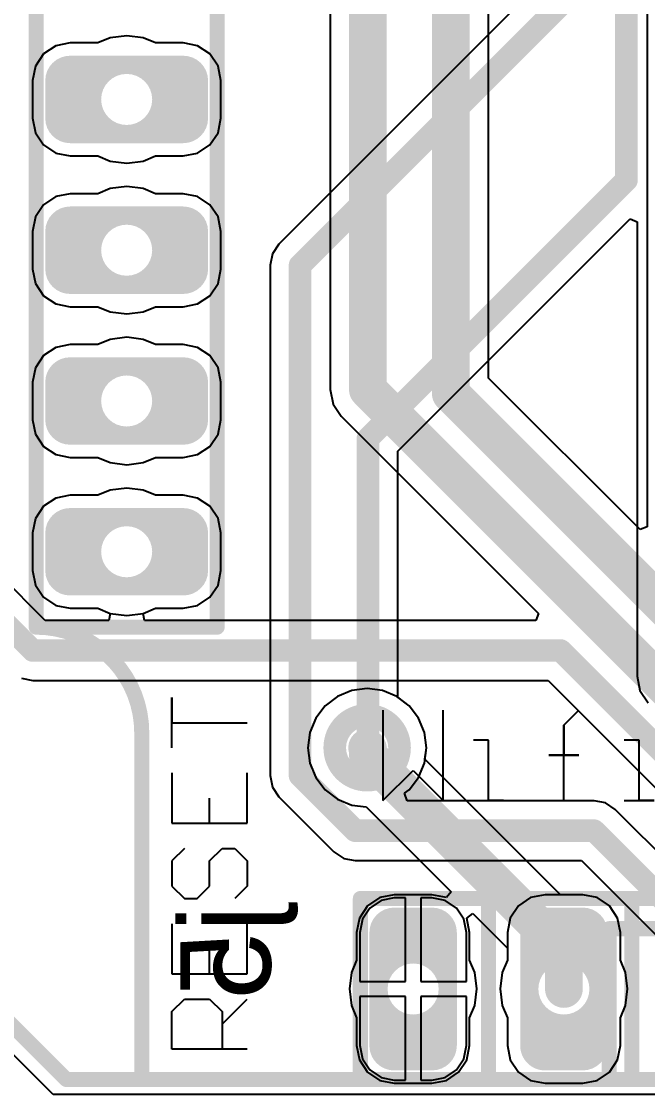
# Model space of a CAD drawing. Header units: millimetres. Extents: x 0 to 2.36, y 0 to 2.36.
# Drawn here: x 0.67 to 1.085, y 0 to 0.712 of the extents above; entities that cross this region are included whole.
import ezdxf

# ---------------------------------------------------------------- set-up
doc = ezdxf.new("R2010")
doc.units = ezdxf.units.MM
doc.header["$MEASUREMENT"] = 0
for name, color, linetype in [('BottomLayer', 5, 'Continuous'), ('BottomOverlay', 54, 'Continuous'), ('BottomSolder', 6, 'Continuous'), ('MultiLayer', 9, 'Continuous'), ('TopLayer', 1, 'Continuous'), ('TopOverlay', 2, 'Continuous'), ('TopSolder', 216, 'Continuous')]:
    doc.layers.add(name, color=color, linetype=linetype)

# ---------------------------------------------------------------- blocks, each defined once
blk = doc.blocks.new('___6_______B_6')
at = {"layer": 'BottomLayer'}
h = blk.add_hatch(color=5, dxfattribs=at)
edge = h.paths.add_edge_path()
edge.add_arc((0.0375, -0.3875), 0.0125, 0, 90)
edge.add_line((0.0375, -0.375), (-0.0375, -0.375))
edge.add_arc((-0.0375, -0.3875), 0.0125, 90, 180)
edge.add_line((-0.05, -0.3875), (-0.05, -0.4125))
edge.add_arc((-0.0375, -0.4125), 0.0125, 180, 270)
edge.add_line((-0.0375, -0.425), (0.0375, -0.425))
edge.add_arc((0.0375, -0.4125), 0.0125, 270, 360)
edge.add_line((0.05, -0.4125), (0.05, -0.3875))
edge = h.paths.add_edge_path(flags=0)
edge.add_arc((0, -0.4), 0.01693, 0, 360)
h = blk.add_hatch(color=5, dxfattribs=at)
edge = h.paths.add_edge_path()
edge.add_arc((0.0375, -0.4875), 0.0125, 0, 90)
edge.add_line((0.0375, -0.475), (-0.0375, -0.475))
edge.add_arc((-0.0375, -0.4875), 0.0125, 90, 180)
edge.add_line((-0.05, -0.4875), (-0.05, -0.5125))
edge.add_arc((-0.0375, -0.5125), 0.0125, 180, 270)
edge.add_line((-0.0375, -0.525), (0.0375, -0.525))
edge.add_arc((0.0375, -0.5125), 0.0125, 270, 360)
edge.add_line((0.05, -0.5125), (0.05, -0.4875))
edge = h.paths.add_edge_path(flags=0)
edge.add_arc((0, -0.5), 0.01693, 0, 360)
at = {"layer": 'BottomSolder'}
h = blk.add_hatch(color=6, dxfattribs=at)
edge = h.paths.add_edge_path()
edge.add_arc((0.0375, -0.3875), 0.0165, 0, 90)
edge.add_line((0.0375, -0.371), (-0.0375, -0.371))
edge.add_arc((-0.0375, -0.3875), 0.0165, 90, 180)
edge.add_line((-0.054, -0.3875), (-0.054, -0.4125))
edge.add_arc((-0.0375, -0.4125), 0.0165, 180, 270)
edge.add_line((-0.0375, -0.429), (0.0375, -0.429))
edge.add_arc((0.0375, -0.4125), 0.0165, 270, 360)
edge.add_line((0.054, -0.4125), (0.054, -0.3875))
edge = h.paths.add_edge_path(flags=0)
edge.add_arc((0, -0.4), 0.01693, 0, 360)
h = blk.add_hatch(color=6, dxfattribs=at)
edge = h.paths.add_edge_path()
edge.add_arc((0.0375, -0.4875), 0.0165, 0, 90)
edge.add_line((0.0375, -0.471), (-0.0375, -0.471))
edge.add_arc((-0.0375, -0.4875), 0.0165, 90, 180)
edge.add_line((-0.054, -0.4875), (-0.054, -0.5125))
edge.add_arc((-0.0375, -0.5125), 0.0165, 180, 270)
edge.add_line((-0.0375, -0.529), (0.0375, -0.529))
edge.add_arc((0.0375, -0.5125), 0.0165, 270, 360)
edge.add_line((0.054, -0.5125), (0.054, -0.4875))
edge = h.paths.add_edge_path(flags=0)
edge.add_arc((0, -0.5), 0.01693, 0, 360)
at = {"layer": 'MultiLayer'}
h = blk.add_hatch(color=9, dxfattribs=at)
edge = h.paths.add_edge_path()
edge.add_arc((0.0375, -0.3875), 0.0125, 0, 90)
edge.add_line((0.0375, -0.375), (-0.0375, -0.375))
edge.add_arc((-0.0375, -0.3875), 0.0125, 90, 180)
edge.add_line((-0.05, -0.3875), (-0.05, -0.4125))
edge.add_arc((-0.0375, -0.4125), 0.0125, 180, 270)
edge.add_line((-0.0375, -0.425), (0.0375, -0.425))
edge.add_arc((0.0375, -0.4125), 0.0125, 270, 360)
edge.add_line((0.05, -0.4125), (0.05, -0.3875))
edge = h.paths.add_edge_path(flags=0)
edge.add_arc((0, -0.4), 0.01693, 0, 360)
h = blk.add_hatch(color=9, dxfattribs=at)
edge = h.paths.add_edge_path()
edge.add_arc((0.0375, -0.4875), 0.0125, 0, 90)
edge.add_line((0.0375, -0.475), (-0.0375, -0.475))
edge.add_arc((-0.0375, -0.4875), 0.0125, 90, 180)
edge.add_line((-0.05, -0.4875), (-0.05, -0.5125))
edge.add_arc((-0.0375, -0.5125), 0.0125, 180, 270)
edge.add_line((-0.0375, -0.525), (0.0375, -0.525))
edge.add_arc((0.0375, -0.5125), 0.0125, 270, 360)
edge.add_line((0.05, -0.5125), (0.05, -0.4875))
edge = h.paths.add_edge_path(flags=0)
edge.add_arc((0, -0.5), 0.01693, 0, 360)
at = {"layer": 'TopLayer'}
h = blk.add_hatch(color=1, dxfattribs=at)
edge = h.paths.add_edge_path()
edge.add_arc((0.0375, -0.3875), 0.0125, 0, 90)
edge.add_line((0.0375, -0.375), (-0.0375, -0.375))
edge.add_arc((-0.0375, -0.3875), 0.0125, 90, 180)
edge.add_line((-0.05, -0.3875), (-0.05, -0.4125))
edge.add_arc((-0.0375, -0.4125), 0.0125, 180, 270)
edge.add_line((-0.0375, -0.425), (0.0375, -0.425))
edge.add_arc((0.0375, -0.4125), 0.0125, 270, 360)
edge.add_line((0.05, -0.4125), (0.05, -0.3875))
edge = h.paths.add_edge_path(flags=0)
edge.add_arc((0, -0.4), 0.01693, 0, 360)
h = blk.add_hatch(color=1, dxfattribs=at)
edge = h.paths.add_edge_path()
edge.add_arc((0.0375, -0.4875), 0.0125, 0, 90)
edge.add_line((0.0375, -0.475), (-0.0375, -0.475))
edge.add_arc((-0.0375, -0.4875), 0.0125, 90, 180)
edge.add_line((-0.05, -0.4875), (-0.05, -0.5125))
edge.add_arc((-0.0375, -0.5125), 0.0125, 180, 270)
edge.add_line((-0.0375, -0.525), (0.0375, -0.525))
edge.add_arc((0.0375, -0.5125), 0.0125, 270, 360)
edge.add_line((0.05, -0.5125), (0.05, -0.4875))
edge = h.paths.add_edge_path(flags=0)
edge.add_arc((0, -0.5), 0.01693, 0, 360)
at = {"layer": 'TopSolder'}
h = blk.add_hatch(color=216, dxfattribs=at)
edge = h.paths.add_edge_path()
edge.add_arc((0.0375, -0.3875), 0.0165, 0, 90)
edge.add_line((0.0375, -0.371), (-0.0375, -0.371))
edge.add_arc((-0.0375, -0.3875), 0.0165, 90, 180)
edge.add_line((-0.054, -0.3875), (-0.054, -0.4125))
edge.add_arc((-0.0375, -0.4125), 0.0165, 180, 270)
edge.add_line((-0.0375, -0.429), (0.0375, -0.429))
edge.add_arc((0.0375, -0.4125), 0.0165, 270, 360)
edge.add_line((0.054, -0.4125), (0.054, -0.3875))
edge = h.paths.add_edge_path(flags=0)
edge.add_arc((0, -0.4), 0.01693, 0, 360)
h = blk.add_hatch(color=216, dxfattribs=at)
edge = h.paths.add_edge_path()
edge.add_arc((0.0375, -0.4875), 0.0165, 0, 90)
edge.add_line((0.0375, -0.471), (-0.0375, -0.471))
edge.add_arc((-0.0375, -0.4875), 0.0165, 90, 180)
edge.add_line((-0.054, -0.4875), (-0.054, -0.5125))
edge.add_arc((-0.0375, -0.5125), 0.0165, 180, 270)
edge.add_line((-0.0375, -0.529), (0.0375, -0.529))
edge.add_arc((0.0375, -0.5125), 0.0165, 270, 360)
edge.add_line((0.054, -0.5125), (0.054, -0.4875))
edge = h.paths.add_edge_path(flags=0)
edge.add_arc((0, -0.5), 0.01693, 0, 360)
at = {"layer": 'BottomOverlay', "const_width": 0.01}
for points in [[(-0.06, -0.535), (-0.06, 0.045)], [(0.06, -0.535), (0.06, 0.045)], [(0.06, -0.355), (-0.06, -0.355)], [(0.06, -0.45), (-0.06, -0.45)], [(0.06, -0.535), (-0.06, -0.535)]]:
    blk.add_lwpolyline(points, dxfattribs=at)
at = {"layer": 'BottomOverlay', "const_width": 0.005}
for points in [[(-0.0625, -0.355, 1), (-0.0575, -0.355, 1)], [(0.0575, -0.355, 1), (0.0625, -0.355, 1)], [(-0.0625, -0.45, 1), (-0.0575, -0.45, 1)], [(0.0575, -0.45, 1), (0.0625, -0.45, 1)], [(-0.0625, -0.535, 1), (-0.0575, -0.535, 1)], [(-0.0625, -0.535, 1), (-0.0575, -0.535, 1)], [(0.0575, -0.535, 1), (0.0625, -0.535, 1)], [(0.0575, -0.535, 1), (0.0625, -0.535, 1)]]:
    blk.add_lwpolyline(points, format="xyb", close=True, dxfattribs=at)
blk = doc.blocks.new('WEMOS_D1_MINI_11')
at = {"layer": 'BottomLayer'}
h = blk.add_hatch(color=5, dxfattribs=at)
edge = h.paths.add_edge_path()
edge.add_arc((-0.0375, 0.2875), 0.0125, 180, 270)
edge.add_line((-0.0375, 0.275), (0.0375, 0.275))
edge.add_arc((0.0375, 0.2875), 0.0125, 270, 360)
edge.add_line((0.05, 0.2875), (0.05, 0.3125))
edge.add_arc((0.0375, 0.3125), 0.0125, 0, 90)
edge.add_line((0.0375, 0.325), (-0.0375, 0.325))
edge.add_arc((-0.0375, 0.3125), 0.0125, 90, 180)
edge.add_line((-0.05, 0.3125), (-0.05, 0.2875))
edge = h.paths.add_edge_path(flags=0)
edge.add_arc((0, 0.3), 0.01693, 0, 360)
h = blk.add_hatch(color=5, dxfattribs=at)
edge = h.paths.add_edge_path()
edge.add_arc((-0.0375, 0.1875), 0.0125, 180, 270)
edge.add_line((-0.0375, 0.175), (0.0375, 0.175))
edge.add_arc((0.0375, 0.1875), 0.0125, 270, 360)
edge.add_line((0.05, 0.1875), (0.05, 0.2125))
edge.add_arc((0.0375, 0.2125), 0.0125, 0, 90)
edge.add_line((0.0375, 0.225), (-0.0375, 0.225))
edge.add_arc((-0.0375, 0.2125), 0.0125, 90, 180)
edge.add_line((-0.05, 0.2125), (-0.05, 0.1875))
edge = h.paths.add_edge_path(flags=0)
edge.add_arc((0, 0.2), 0.01693, 0, 360)
h = blk.add_hatch(color=5, dxfattribs=at)
edge = h.paths.add_edge_path()
edge.add_arc((-0.0375, 0.0875), 0.0125, 180, 270)
edge.add_line((-0.0375, 0.075), (0.0375, 0.075))
edge.add_arc((0.0375, 0.0875), 0.0125, 270, 360)
edge.add_line((0.05, 0.0875), (0.05, 0.1125))
edge.add_arc((0.0375, 0.1125), 0.0125, 0, 90)
edge.add_line((0.0375, 0.125), (-0.0375, 0.125))
edge.add_arc((-0.0375, 0.1125), 0.0125, 90, 180)
edge.add_line((-0.05, 0.1125), (-0.05, 0.0875))
edge = h.paths.add_edge_path(flags=0)
edge.add_arc((0, 0.1), 0.01693, 0, 360)
h = blk.add_hatch(color=5, dxfattribs=at)
edge = h.paths.add_edge_path()
edge.add_arc((-0.0375, -0.0125), 0.0125, 180, 270)
edge.add_line((-0.0375, -0.025), (0.0375, -0.025))
edge.add_arc((0.0375, -0.0125), 0.0125, 270, 360)
edge.add_line((0.05, -0.0125), (0.05, 0.0125))
edge.add_arc((0.0375, 0.0125), 0.0125, 0, 90)
edge.add_line((0.0375, 0.025), (-0.0375, 0.025))
edge.add_arc((-0.0375, 0.0125), 0.0125, 90, 180)
edge.add_line((-0.05, 0.0125), (-0.05, -0.0125))
edge = h.paths.add_edge_path(flags=0)
edge.add_arc((0, 0), 0.01693, 0, 360)
at = {"layer": 'BottomSolder'}
h = blk.add_hatch(color=6, dxfattribs=at)
edge = h.paths.add_edge_path()
edge.add_arc((-0.0375, 0.2875), 0.0165, 180, 270)
edge.add_line((-0.0375, 0.271), (0.0375, 0.271))
edge.add_arc((0.0375, 0.2875), 0.0165, 270, 360)
edge.add_line((0.054, 0.2875), (0.054, 0.3125))
edge.add_arc((0.0375, 0.3125), 0.0165, 0, 90)
edge.add_line((0.0375, 0.329), (-0.0375, 0.329))
edge.add_arc((-0.0375, 0.3125), 0.0165, 90, 180)
edge.add_line((-0.054, 0.3125), (-0.054, 0.2875))
edge = h.paths.add_edge_path(flags=0)
edge.add_arc((0, 0.3), 0.01693, 0, 360)
h = blk.add_hatch(color=6, dxfattribs=at)
edge = h.paths.add_edge_path()
edge.add_arc((-0.0375, 0.1875), 0.0165, 180, 270)
edge.add_line((-0.0375, 0.171), (0.0375, 0.171))
edge.add_arc((0.0375, 0.1875), 0.0165, 270, 360)
edge.add_line((0.054, 0.1875), (0.054, 0.2125))
edge.add_arc((0.0375, 0.2125), 0.0165, 0, 90)
edge.add_line((0.0375, 0.229), (-0.0375, 0.229))
edge.add_arc((-0.0375, 0.2125), 0.0165, 90, 180)
edge.add_line((-0.054, 0.2125), (-0.054, 0.1875))
edge = h.paths.add_edge_path(flags=0)
edge.add_arc((0, 0.2), 0.01693, 0, 360)
h = blk.add_hatch(color=6, dxfattribs=at)
edge = h.paths.add_edge_path()
edge.add_arc((-0.0375, 0.0875), 0.0165, 180, 270)
edge.add_line((-0.0375, 0.071), (0.0375, 0.071))
edge.add_arc((0.0375, 0.0875), 0.0165, 270, 360)
edge.add_line((0.054, 0.0875), (0.054, 0.1125))
edge.add_arc((0.0375, 0.1125), 0.0165, 0, 90)
edge.add_line((0.0375, 0.129), (-0.0375, 0.129))
edge.add_arc((-0.0375, 0.1125), 0.0165, 90, 180)
edge.add_line((-0.054, 0.1125), (-0.054, 0.0875))
edge = h.paths.add_edge_path(flags=0)
edge.add_arc((0, 0.1), 0.01693, 0, 360)
h = blk.add_hatch(color=6, dxfattribs=at)
edge = h.paths.add_edge_path()
edge.add_arc((-0.0375, -0.0125), 0.0165, 180, 270)
edge.add_line((-0.0375, -0.029), (0.0375, -0.029))
edge.add_arc((0.0375, -0.0125), 0.0165, 270, 360)
edge.add_line((0.054, -0.0125), (0.054, 0.0125))
edge.add_arc((0.0375, 0.0125), 0.0165, 0, 90)
edge.add_line((0.0375, 0.029), (-0.0375, 0.029))
edge.add_arc((-0.0375, 0.0125), 0.0165, 90, 180)
edge.add_line((-0.054, 0.0125), (-0.054, -0.0125))
edge = h.paths.add_edge_path(flags=0)
edge.add_arc((0, 0), 0.01693, 0, 360)
at = {"layer": 'MultiLayer'}
h = blk.add_hatch(color=9, dxfattribs=at)
edge = h.paths.add_edge_path()
edge.add_arc((-0.0375, 0.2875), 0.0125, 180, 270)
edge.add_line((-0.0375, 0.275), (0.0375, 0.275))
edge.add_arc((0.0375, 0.2875), 0.0125, 270, 360)
edge.add_line((0.05, 0.2875), (0.05, 0.3125))
edge.add_arc((0.0375, 0.3125), 0.0125, 0, 90)
edge.add_line((0.0375, 0.325), (-0.0375, 0.325))
edge.add_arc((-0.0375, 0.3125), 0.0125, 90, 180)
edge.add_line((-0.05, 0.3125), (-0.05, 0.2875))
edge = h.paths.add_edge_path(flags=0)
edge.add_arc((0, 0.3), 0.01693, 0, 360)
h = blk.add_hatch(color=9, dxfattribs=at)
edge = h.paths.add_edge_path()
edge.add_arc((-0.0375, 0.1875), 0.0125, 180, 270)
edge.add_line((-0.0375, 0.175), (0.0375, 0.175))
edge.add_arc((0.0375, 0.1875), 0.0125, 270, 360)
edge.add_line((0.05, 0.1875), (0.05, 0.2125))
edge.add_arc((0.0375, 0.2125), 0.0125, 0, 90)
edge.add_line((0.0375, 0.225), (-0.0375, 0.225))
edge.add_arc((-0.0375, 0.2125), 0.0125, 90, 180)
edge.add_line((-0.05, 0.2125), (-0.05, 0.1875))
edge = h.paths.add_edge_path(flags=0)
edge.add_arc((0, 0.2), 0.01693, 0, 360)
h = blk.add_hatch(color=9, dxfattribs=at)
edge = h.paths.add_edge_path()
edge.add_arc((-0.0375, 0.0875), 0.0125, 180, 270)
edge.add_line((-0.0375, 0.075), (0.0375, 0.075))
edge.add_arc((0.0375, 0.0875), 0.0125, 270, 360)
edge.add_line((0.05, 0.0875), (0.05, 0.1125))
edge.add_arc((0.0375, 0.1125), 0.0125, 0, 90)
edge.add_line((0.0375, 0.125), (-0.0375, 0.125))
edge.add_arc((-0.0375, 0.1125), 0.0125, 90, 180)
edge.add_line((-0.05, 0.1125), (-0.05, 0.0875))
edge = h.paths.add_edge_path(flags=0)
edge.add_arc((0, 0.1), 0.01693, 0, 360)
h = blk.add_hatch(color=9, dxfattribs=at)
edge = h.paths.add_edge_path()
edge.add_arc((-0.0375, -0.0125), 0.0125, 180, 270)
edge.add_line((-0.0375, -0.025), (0.0375, -0.025))
edge.add_arc((0.0375, -0.0125), 0.0125, 270, 360)
edge.add_line((0.05, -0.0125), (0.05, 0.0125))
edge.add_arc((0.0375, 0.0125), 0.0125, 0, 90)
edge.add_line((0.0375, 0.025), (-0.0375, 0.025))
edge.add_arc((-0.0375, 0.0125), 0.0125, 90, 180)
edge.add_line((-0.05, 0.0125), (-0.05, -0.0125))
edge = h.paths.add_edge_path(flags=0)
edge.add_arc((0, 0), 0.01693, 0, 360)
at = {"layer": 'TopLayer'}
h = blk.add_hatch(color=1, dxfattribs=at)
edge = h.paths.add_edge_path()
edge.add_arc((-0.0375, 0.2875), 0.0125, 180, 270)
edge.add_line((-0.0375, 0.275), (0.0375, 0.275))
edge.add_arc((0.0375, 0.2875), 0.0125, 270, 360)
edge.add_line((0.05, 0.2875), (0.05, 0.3125))
edge.add_arc((0.0375, 0.3125), 0.0125, 0, 90)
edge.add_line((0.0375, 0.325), (-0.0375, 0.325))
edge.add_arc((-0.0375, 0.3125), 0.0125, 90, 180)
edge.add_line((-0.05, 0.3125), (-0.05, 0.2875))
edge = h.paths.add_edge_path(flags=0)
edge.add_arc((0, 0.3), 0.01693, 0, 360)
h = blk.add_hatch(color=1, dxfattribs=at)
edge = h.paths.add_edge_path()
edge.add_arc((-0.0375, 0.1875), 0.0125, 180, 270)
edge.add_line((-0.0375, 0.175), (0.0375, 0.175))
edge.add_arc((0.0375, 0.1875), 0.0125, 270, 360)
edge.add_line((0.05, 0.1875), (0.05, 0.2125))
edge.add_arc((0.0375, 0.2125), 0.0125, 0, 90)
edge.add_line((0.0375, 0.225), (-0.0375, 0.225))
edge.add_arc((-0.0375, 0.2125), 0.0125, 90, 180)
edge.add_line((-0.05, 0.2125), (-0.05, 0.1875))
edge = h.paths.add_edge_path(flags=0)
edge.add_arc((0, 0.2), 0.01693, 0, 360)
h = blk.add_hatch(color=1, dxfattribs=at)
edge = h.paths.add_edge_path()
edge.add_arc((-0.0375, 0.0875), 0.0125, 180, 270)
edge.add_line((-0.0375, 0.075), (0.0375, 0.075))
edge.add_arc((0.0375, 0.0875), 0.0125, 270, 360)
edge.add_line((0.05, 0.0875), (0.05, 0.1125))
edge.add_arc((0.0375, 0.1125), 0.0125, 0, 90)
edge.add_line((0.0375, 0.125), (-0.0375, 0.125))
edge.add_arc((-0.0375, 0.1125), 0.0125, 90, 180)
edge.add_line((-0.05, 0.1125), (-0.05, 0.0875))
edge = h.paths.add_edge_path(flags=0)
edge.add_arc((0, 0.1), 0.01693, 0, 360)
h = blk.add_hatch(color=1, dxfattribs=at)
edge = h.paths.add_edge_path()
edge.add_arc((-0.0375, -0.0125), 0.0125, 180, 270)
edge.add_line((-0.0375, -0.025), (0.0375, -0.025))
edge.add_arc((0.0375, -0.0125), 0.0125, 270, 360)
edge.add_line((0.05, -0.0125), (0.05, 0.0125))
edge.add_arc((0.0375, 0.0125), 0.0125, 0, 90)
edge.add_line((0.0375, 0.025), (-0.0375, 0.025))
edge.add_arc((-0.0375, 0.0125), 0.0125, 90, 180)
edge.add_line((-0.05, 0.0125), (-0.05, -0.0125))
edge = h.paths.add_edge_path(flags=0)
edge.add_arc((0, 0), 0.01693, 0, 360)
at = {"layer": 'TopSolder'}
h = blk.add_hatch(color=216, dxfattribs=at)
edge = h.paths.add_edge_path()
edge.add_arc((-0.0375, 0.2875), 0.0165, 180, 270)
edge.add_line((-0.0375, 0.271), (0.0375, 0.271))
edge.add_arc((0.0375, 0.2875), 0.0165, 270, 360)
edge.add_line((0.054, 0.2875), (0.054, 0.3125))
edge.add_arc((0.0375, 0.3125), 0.0165, 0, 90)
edge.add_line((0.0375, 0.329), (-0.0375, 0.329))
edge.add_arc((-0.0375, 0.3125), 0.0165, 90, 180)
edge.add_line((-0.054, 0.3125), (-0.054, 0.2875))
edge = h.paths.add_edge_path(flags=0)
edge.add_arc((0, 0.3), 0.01693, 0, 360)
h = blk.add_hatch(color=216, dxfattribs=at)
edge = h.paths.add_edge_path()
edge.add_arc((-0.0375, 0.1875), 0.0165, 180, 270)
edge.add_line((-0.0375, 0.171), (0.0375, 0.171))
edge.add_arc((0.0375, 0.1875), 0.0165, 270, 360)
edge.add_line((0.054, 0.1875), (0.054, 0.2125))
edge.add_arc((0.0375, 0.2125), 0.0165, 0, 90)
edge.add_line((0.0375, 0.229), (-0.0375, 0.229))
edge.add_arc((-0.0375, 0.2125), 0.0165, 90, 180)
edge.add_line((-0.054, 0.2125), (-0.054, 0.1875))
edge = h.paths.add_edge_path(flags=0)
edge.add_arc((0, 0.2), 0.01693, 0, 360)
h = blk.add_hatch(color=216, dxfattribs=at)
edge = h.paths.add_edge_path()
edge.add_arc((-0.0375, 0.0875), 0.0165, 180, 270)
edge.add_line((-0.0375, 0.071), (0.0375, 0.071))
edge.add_arc((0.0375, 0.0875), 0.0165, 270, 360)
edge.add_line((0.054, 0.0875), (0.054, 0.1125))
edge.add_arc((0.0375, 0.1125), 0.0165, 0, 90)
edge.add_line((0.0375, 0.129), (-0.0375, 0.129))
edge.add_arc((-0.0375, 0.1125), 0.0165, 90, 180)
edge.add_line((-0.054, 0.1125), (-0.054, 0.0875))
edge = h.paths.add_edge_path(flags=0)
edge.add_arc((0, 0.1), 0.01693, 0, 360)
h = blk.add_hatch(color=216, dxfattribs=at)
edge = h.paths.add_edge_path()
edge.add_arc((-0.0375, -0.0125), 0.0165, 180, 270)
edge.add_line((-0.0375, -0.029), (0.0375, -0.029))
edge.add_arc((0.0375, -0.0125), 0.0165, 270, 360)
edge.add_line((0.054, -0.0125), (0.054, 0.0125))
edge.add_arc((0.0375, 0.0125), 0.0165, 0, 90)
edge.add_line((0.0375, 0.029), (-0.0375, 0.029))
edge.add_arc((-0.0375, 0.0125), 0.0165, 90, 180)
edge.add_line((-0.054, 0.0125), (-0.054, -0.0125))
edge = h.paths.add_edge_path(flags=0)
edge.add_arc((0, 0), 0.01693, 0, 360)
at = {"layer": 'TopOverlay'}
for p, q in [((0.03002, -0.13006), (0.03002, -0.09674)), ((0.03002, -0.09674), (0.03002, -0.1134)), ((0.17, -0.10502), (0.17, -0.165)), ((0.20999, -0.165), (0.20999, -0.10502)), ((0.28996, -0.11502), (0.29996, -0.10502)), ((0.03002, -0.1134), (0.08, -0.1134)), ((0.28996, -0.165), (0.28996, -0.11502)), ((0.28996, -0.11502), (0.28996, -0.13501)), ((0.28996, -0.13501), (0.28996, -0.11502)), ((0.23998, -0.12501), (0.22998, -0.12501)), ((0.23998, -0.165), (0.23998, -0.12501)), ((0.33994, -0.12501), (0.32995, -0.12501)), ((0.33994, -0.165), (0.33994, -0.12501)), ((0.28996, -0.13501), (0.27996, -0.13501)), ((0.27996, -0.13501), (0.29996, -0.13501)), ((0.29996, -0.13501), (0.28996, -0.13501)), ((0.03002, -0.14673), (0.03002, -0.18005)), ((0.08, -0.18005), (0.08, -0.14673)), ((0.17, -0.165), (0.18999, -0.14501)), ((0.18999, -0.14501), (0.20999, -0.165)), ((0.05501, -0.18005), (0.05501, -0.16339)), ((0.22998, -0.165), (0.24997, -0.165)), ((0.24997, -0.165), (0.23998, -0.165)), ((0.32995, -0.165), (0.34994, -0.165)), ((0.34994, -0.165), (0.33994, -0.165)), ((0.03002, -0.18005), (0.08, -0.18005)), ((0.03835, -0.19671), (0.03002, -0.20504)), ((0.05501, -0.20504), (0.06334, -0.19671)), ((0.06334, -0.19671), (0.07167, -0.19671)), ((0.07167, -0.19671), (0.08, -0.20504)), ((0.03002, -0.20504), (0.03002, -0.2217)), ((0.05501, -0.2217), (0.05501, -0.20504)), ((0.08, -0.20504), (0.08, -0.2217)), ((0.03002, -0.2217), (0.03835, -0.23003)), ((0.04668, -0.23003), (0.05501, -0.2217)), ((0.08, -0.2217), (0.07167, -0.23003)), ((0.03835, -0.23003), (0.04668, -0.23003)), ((0.03002, -0.24669), (0.03002, -0.28002)), ((0.08, -0.28002), (0.08, -0.24669)), ((0.05501, -0.28002), (0.05501, -0.26335)), ((0.03002, -0.28002), (0.08, -0.28002)), ((0.03002, -0.30501), (0.03835, -0.29668)), ((0.03835, -0.29668), (0.05501, -0.29668)), ((0.05501, -0.29668), (0.06334, -0.30501)), ((0.06334, -0.31334), (0.08, -0.29668)), ((0.03002, -0.33), (0.03002, -0.30501)), ((0.06334, -0.30501), (0.06334, -0.33)), ((0.08, -0.33), (0.03002, -0.33))]:
    blk.add_line(p, q, dxfattribs=at)
at = {"layer": 'TopOverlay', "const_width": 0.01}
for points in [[(-0.06, -0.05), (-0.06, 0.93)], [(0.06, -0.05), (0.06, 0.74)], [(-0.06, -0.05), (0.06, -0.05)], [(0.01, -0.35), (0.01, -0.12)], [(0.32, -0.25), (0.56, -0.25)], [(0.32, -0.35), (0.32, -0.25)], [(0.01, -0.35), (0.32, -0.35)]]:
    blk.add_lwpolyline(points, dxfattribs=at)
at = {"layer": 'TopOverlay', "const_width": 0.005}
for points in [[(-0.0625, -0.05, 1), (-0.0575, -0.05, 1)], [(-0.0625, -0.05, 1), (-0.0575, -0.05, 1)], [(-0.0625, -0.05, 1), (-0.0575, -0.05, 1)], [(0.0575, -0.05, 1), (0.0625, -0.05, 1)], [(0.0575, -0.05, 1), (0.0625, -0.05, 1)], [(0.0075, -0.12, 1), (0.0125, -0.12, 1)], [(0.0075, -0.12, 1), (0.0125, -0.12, 1)], [(0.3175, -0.25, 1), (0.3225, -0.25, 1)], [(0.3175, -0.25, 1), (0.3225, -0.25, 1)], [(0.0075, -0.35, 1), (0.0125, -0.35, 1)], [(0.0075, -0.35, 1), (0.0125, -0.35, 1)], [(0.3175, -0.35, 1), (0.3225, -0.35, 1)], [(0.3175, -0.35, 1), (0.3225, -0.35, 1)]]:
    blk.add_lwpolyline(points, format="xyb", close=True, dxfattribs=at)
at = {"layer": 'TopOverlay', "const_width": 0.01}
blk.add_lwpolyline([(-0.06, -0.05, -0.414214), (0.01, -0.12)], format="xyb", dxfattribs=at)

msp = doc.modelspace()

# ---------------------------------------------------------------- hatches: boundary and pattern name
at = {"layer": 'BottomLayer'}
h = msp.add_hatch(color=5, dxfattribs=at)
edge = h.paths.add_edge_path()
edge.add_arc((0.8995, 0.23), 0.025, 0, 360)
edge = h.paths.add_edge_path(flags=0)
edge.add_arc((0.8995, 0.23), 0.014, 0, 360)
at = {"layer": 'BottomSolder'}
h = msp.add_hatch(color=6, dxfattribs=at)
edge = h.paths.add_edge_path()
edge.add_arc((0.8995, 0.23), 0.029, 0, 360)
edge = h.paths.add_edge_path(flags=0)
edge.add_arc((0.8995, 0.23), 0.014, 0, 360)
at = {"layer": 'TopLayer'}
h = msp.add_hatch(color=1, dxfattribs=at)
edge = h.paths.add_edge_path()
edge.add_arc((0.8995, 0.23), 0.025, 0, 360)
edge = h.paths.add_edge_path(flags=0)
edge.add_arc((0.8995, 0.23), 0.014, 0, 360)
at = {"layer": 'TopSolder'}
h = msp.add_hatch(color=216, dxfattribs=at)
edge = h.paths.add_edge_path()
edge.add_arc((0.8995, 0.23), 0.029, 0, 360)
edge = h.paths.add_edge_path(flags=0)
edge.add_arc((0.8995, 0.23), 0.014, 0, 360)

# ---------------------------------------------------------------- linework, layer by layer
at = {"layer": 'BottomLayer'}
for p, q in [((1.08512, 0.97202), (1.08512, 0.37662)), ((0.87502, 0.93137), (0.87502, 0.46755)), ((0.97998, 0.47522), (0.97998, 0.79001)), ((0.72905, 0.70085), (0.72092, 0.69748)), ((0.74, 0.70229), (0.72905, 0.70085)), ((0.75095, 0.70085), (0.74, 0.70229)), ((0.75908, 0.69748), (0.75095, 0.70085)), ((0.69123, 0), (0, 0.69123)), ((0.69294, 0.69558), (0.68484, 0.69016)), ((0.7025, 0.69748), (0.69294, 0.69558)), ((0.72092, 0.69748), (0.7025, 0.69748)), ((0.7775, 0.69748), (0.75908, 0.69748)), ((0.78706, 0.69558), (0.7775, 0.69748)), ((0.79516, 0.69016), (0.78706, 0.69558)), ((0.68484, 0.69016), (0.67942, 0.68206)), ((0.80058, 0.68206), (0.79516, 0.69016)), ((0.67942, 0.68206), (0.67752, 0.6725)), ((0.80248, 0.6725), (0.80058, 0.68206)), ((0.67752, 0.6725), (0.67752, 0.6475)), ((0.80248, 0.6475), (0.80248, 0.6725)), ((0.67752, 0.6475), (0.67942, 0.63794)), ((0.80058, 0.63794), (0.80248, 0.6475)), ((0.67942, 0.63794), (0.68484, 0.62984)), ((0.79516, 0.62984), (0.80058, 0.63794)), ((0.68484, 0.62984), (0.69294, 0.62442)), ((0.78706, 0.62442), (0.79516, 0.62984)), ((0.69294, 0.62442), (0.7025, 0.62252)), ((0.7025, 0.62252), (0.72092, 0.62252)), ((0.72092, 0.62252), (0.72905, 0.61915)), ((0.75095, 0.61915), (0.75908, 0.62252)), ((0.75908, 0.62252), (0.7775, 0.62252)), ((0.7775, 0.62252), (0.78706, 0.62442)), ((0.72905, 0.61915), (0.74, 0.61771)), ((0.74, 0.61771), (0.75095, 0.61915)), ((0.72905, 0.60085), (0.72092, 0.59748)), ((0.74, 0.60229), (0.72905, 0.60085)), ((0.75095, 0.60085), (0.74, 0.60229)), ((0.75908, 0.59748), (0.75095, 0.60085)), ((0.69294, 0.59558), (0.68484, 0.59016)), ((0.7025, 0.59748), (0.69294, 0.59558)), ((0.72092, 0.59748), (0.7025, 0.59748)), ((0.7775, 0.59748), (0.75908, 0.59748)), ((0.78706, 0.59558), (0.7775, 0.59748)), ((0.79516, 0.59016), (0.78706, 0.59558)), ((0.68484, 0.59016), (0.67942, 0.58206)), ((0.80058, 0.58206), (0.79516, 0.59016)), ((0.67942, 0.58206), (0.67752, 0.5725)), ((0.80248, 0.5725), (0.80058, 0.58206)), ((0.67752, 0.5725), (0.67752, 0.5475)), ((0.80248, 0.5475), (0.80248, 0.5725)), ((0.67752, 0.5475), (0.67942, 0.53794)), ((0.80058, 0.53794), (0.80248, 0.5475)), ((0.67942, 0.53794), (0.68484, 0.52984)), ((0.79516, 0.52984), (0.80058, 0.53794)), ((0.68484, 0.52984), (0.69294, 0.52442)), ((0.78706, 0.52442), (0.79516, 0.52984)), ((0.69294, 0.52442), (0.7025, 0.52252)), ((0.7025, 0.52252), (0.72092, 0.52252)), ((0.72092, 0.52252), (0.72905, 0.51915)), ((0.75095, 0.51915), (0.75908, 0.52252)), ((0.75908, 0.52252), (0.7775, 0.52252)), ((0.7775, 0.52252), (0.78706, 0.52442)), ((0.72905, 0.51915), (0.74, 0.51771)), ((0.74, 0.51771), (0.75095, 0.51915)), ((0.72905, 0.50085), (0.72092, 0.49748)), ((0.74, 0.50229), (0.72905, 0.50085)), ((0.75095, 0.50085), (0.74, 0.50229)), ((0.75908, 0.49748), (0.75095, 0.50085)), ((0.69294, 0.49558), (0.68484, 0.49016)), ((0.7025, 0.49748), (0.69294, 0.49558)), ((0.72092, 0.49748), (0.7025, 0.49748)), ((0.7775, 0.49748), (0.75908, 0.49748)), ((0.78706, 0.49558), (0.7775, 0.49748)), ((0.79516, 0.49016), (0.78706, 0.49558)), ((0.68484, 0.49016), (0.67942, 0.48206)), ((0.80058, 0.48206), (0.79516, 0.49016)), ((0.67942, 0.48206), (0.67752, 0.4725)), ((0.80248, 0.4725), (0.80058, 0.48206)), ((0.67752, 0.4725), (0.67752, 0.4475)), ((0.80248, 0.4475), (0.80248, 0.4725)), ((1.0805, 0.3747), (0.97998, 0.47522)), ((0.87502, 0.46755), (0.87692, 0.45799)), ((0.87692, 0.45799), (0.88234, 0.44989)), ((0.88234, 0.44989), (1.01322, 0.319)), ((0.67752, 0.4475), (0.67942, 0.43794)), ((0.80058, 0.43794), (0.80248, 0.4475)), ((0.67942, 0.43794), (0.68484, 0.42984)), ((0.79516, 0.42984), (0.80058, 0.43794)), ((0.68484, 0.42984), (0.69294, 0.42442)), ((0.78706, 0.42442), (0.79516, 0.42984)), ((0.69294, 0.42442), (0.7025, 0.42252)), ((0.7025, 0.42252), (0.72092, 0.42252)), ((0.72092, 0.42252), (0.72905, 0.41915)), ((0.75095, 0.41915), (0.75908, 0.42252)), ((0.75908, 0.42252), (0.7775, 0.42252)), ((0.7775, 0.42252), (0.78706, 0.42442)), ((0.72905, 0.41915), (0.74, 0.41771)), ((0.74, 0.41771), (0.75095, 0.41915)), ((0.72905, 0.40085), (0.72092, 0.39748)), ((0.74, 0.40229), (0.72905, 0.40085)), ((0.75095, 0.40085), (0.74, 0.40229)), ((0.75908, 0.39748), (0.75095, 0.40085)), ((0.69294, 0.39558), (0.68484, 0.39016)), ((0.7025, 0.39748), (0.69294, 0.39558)), ((0.72092, 0.39748), (0.7025, 0.39748)), ((0.7775, 0.39748), (0.75908, 0.39748)), ((0.78706, 0.39558), (0.7775, 0.39748)), ((0.79516, 0.39016), (0.78706, 0.39558)), ((0.68484, 0.39016), (0.67942, 0.38206)), ((0.80058, 0.38206), (0.79516, 0.39016)), ((0.67942, 0.38206), (0.67752, 0.3725)), ((0.80248, 0.3725), (0.80058, 0.38206)), ((0.67752, 0.3725), (0.67752, 0.3475)), ((0.80248, 0.3475), (0.80248, 0.3725)), ((1.08512, 0.37662), (1.0805, 0.3747)), ((0.68601, 0.31438), (0.65602, 0.34437)), ((0.67752, 0.3475), (0.67942, 0.33794)), ((0.80058, 0.33794), (0.80248, 0.3475)), ((0.67942, 0.33794), (0.68484, 0.32984)), ((0.79516, 0.32984), (0.80058, 0.33794)), ((0.68484, 0.32984), (0.69294, 0.32442)), ((0.78706, 0.32442), (0.79516, 0.32984)), ((0.69294, 0.32442), (0.7025, 0.32252)), ((0.7025, 0.32252), (0.72092, 0.32252)), ((0.72092, 0.32252), (0.72905, 0.31915)), ((0.75095, 0.31915), (0.75908, 0.32252)), ((0.75908, 0.32252), (0.7775, 0.32252)), ((0.7775, 0.32252), (0.78706, 0.32442)), ((0.72807, 0.31438), (0.68601, 0.31438)), ((0.72905, 0.31915), (0.72807, 0.31438)), ((0.75193, 0.31438), (0.75095, 0.31915)), ((1.01131, 0.31438), (0.75193, 0.31438)), ((1.01322, 0.319), (1.01131, 0.31438)), ((0.67016, 0.27613), (0.67777, 0.27462)), ((0.67777, 0.27462), (1.01956, 0.27462)), ((1.01956, 0.27462), (1.19252, 0.10166)), ((0.87983, 0.26407), (0.87168, 0.25782)), ((0.88932, 0.268), (0.87983, 0.26407)), ((0.8995, 0.26934), (0.88932, 0.268)), ((0.90968, 0.268), (0.8995, 0.26934)), ((0.91917, 0.26407), (0.90968, 0.268)), ((0.92732, 0.25782), (0.91917, 0.26407)), ((0.87168, 0.25782), (0.86543, 0.24967)), ((0.93357, 0.24967), (0.92732, 0.25782)), ((0.86543, 0.24967), (0.8615, 0.24018)), ((0.9375, 0.24018), (0.93357, 0.24967)), ((0.8615, 0.24018), (0.86016, 0.23)), ((0.93884, 0.23), (0.9375, 0.24018)), ((0.86016, 0.23), (0.8615, 0.21982)), ((0.93785, 0.22248), (0.93884, 0.23)), ((1.02785, 0.13248), (0.93785, 0.22248)), ((0.8615, 0.21982), (0.86543, 0.21033)), ((0.86543, 0.21033), (0.87168, 0.20218)), ((0.87168, 0.20218), (0.87983, 0.19593)), ((0.87983, 0.19593), (0.88932, 0.192)), ((0.88932, 0.192), (0.89894, 0.19074)), ((0.89894, 0.19074), (0.95514, 0.13453)), ((0.90794, 0.13058), (0.89984, 0.12516)), ((0.9175, 0.13248), (0.90794, 0.13058)), ((0.9425, 0.13248), (0.9175, 0.13248)), ((0.95206, 0.13058), (0.9425, 0.13248)), ((0.95514, 0.13453), (0.95206, 0.13058)), ((1.0425, 0.13248), (1.02785, 0.13248)), ((1.05206, 0.13058), (1.0425, 0.13248)), ((1.06016, 0.12516), (1.05206, 0.13058)), ((0.89984, 0.12516), (0.89442, 0.11706)), ((1.06558, 0.11706), (1.06016, 0.12516)), ((0.89442, 0.11706), (0.89252, 0.1075)), ((0.96558, 0.11706), (0.96953, 0.12014)), ((0.96748, 0.1075), (0.96558, 0.11706)), ((0.96953, 0.12014), (0.99252, 0.09715)), ((1.06748, 0.1075), (1.06558, 0.11706)), ((0.89252, 0.1075), (0.89252, 0.08908)), ((0.96748, 0.08908), (0.96748, 0.1075)), ((1.06748, 0.08908), (1.06748, 0.1075)), ((0.99252, 0.09715), (0.99252, 0.08908)), ((0.89252, 0.08908), (0.88915, 0.08095)), ((0.97085, 0.08095), (0.96748, 0.08908)), ((0.99252, 0.08908), (0.98915, 0.08095)), ((1.07085, 0.08095), (1.06748, 0.08908)), ((0.88915, 0.08095), (0.88771, 0.07)), ((0.97229, 0.07), (0.97085, 0.08095)), ((0.98915, 0.08095), (0.98771, 0.07)), ((1.07229, 0.07), (1.07085, 0.08095)), ((0.88771, 0.07), (0.88915, 0.05905)), ((0.97085, 0.05905), (0.97229, 0.07)), ((0.98771, 0.07), (0.98915, 0.05905)), ((1.07085, 0.05905), (1.07229, 0.07)), ((0.88915, 0.05905), (0.89252, 0.05092)), ((0.96748, 0.05092), (0.97085, 0.05905)), ((0.98915, 0.05905), (0.99252, 0.05092)), ((1.06748, 0.05092), (1.07085, 0.05905)), ((0.89252, 0.05092), (0.89252, 0.0325)), ((0.96748, 0.0325), (0.96748, 0.05092)), ((0.99252, 0.05092), (0.99252, 0.0325)), ((1.06748, 0.0325), (1.06748, 0.05092)), ((0.89252, 0.0325), (0.89442, 0.02294)), ((0.96558, 0.02294), (0.96748, 0.0325)), ((0.99252, 0.0325), (0.99442, 0.02294)), ((1.06558, 0.02294), (1.06748, 0.0325)), ((0.89442, 0.02294), (0.89984, 0.01484)), ((0.96016, 0.01484), (0.96558, 0.02294)), ((0.99442, 0.02294), (0.99984, 0.01484)), ((1.06016, 0.01484), (1.06558, 0.02294)), ((0.89984, 0.01484), (0.90794, 0.00942)), ((0.95206, 0.00942), (0.96016, 0.01484)), ((0.99984, 0.01484), (1.00794, 0.00942)), ((1.05206, 0.00942), (1.06016, 0.01484)), ((0.90794, 0.00942), (0.9175, 0.00752)), ((0.9175, 0.00752), (0.9425, 0.00752)), ((0.9425, 0.00752), (0.95206, 0.00942)), ((1.00794, 0.00942), (1.0175, 0.00752)), ((1.0175, 0.00752), (1.0425, 0.00752)), ((1.0425, 0.00752), (1.05206, 0.00942)), ((1.66877, 0), (0.69123, 0))]:
    msp.add_line(p, q, dxfattribs=at)
for points, const_width in [([(0.9, 0.46755), (0.9, 0.99)], 0.025), ([(0.955, 0.46487), (0.955, 0.82)], 0.025), ([(0.9, 0.46755), (1.21255, 0.155)], 0.025), ([(0.955, 0.46487), (1.22527, 0.19461)], 0.025), ([(0.63614, 0.33614), (0.67777, 0.2945)], 0.015), ([(0.67777, 0.2945), (1.02779, 0.2945)], 0.015), ([(1.02779, 0.2945), (1.20979, 0.1125)], 0.015), ([(0.8995, 0.23), (0.9, 0.2295)], 0.025), ([(0.9, 0.225), (0.9, 0.2295)], 0.025), ([(0.9, 0.225), (1.03, 0.095)], 0.025), ([(1.03, 0.07), (1.03, 0.095)], 0.025)]:
    msp.add_lwpolyline(points, dxfattribs=dict(at, const_width=const_width))
for points, const_width in [([(0.89375, 0.46755, 1), (0.90625, 0.46755, 1)], 0.0125), ([(0.89375, 0.46755, 1), (0.90625, 0.46755, 1)], 0.0125), ([(0.94875, 0.46487, 1), (0.96125, 0.46487, 1)], 0.0125), ([(0.94875, 0.46487, 1), (0.96125, 0.46487, 1)], 0.0125), ([(0.67402, 0.2945, 1), (0.68152, 0.2945, 1)], 0.0075), ([(0.67402, 0.2945, 1), (0.68152, 0.2945, 1)], 0.0075), ([(1.02404, 0.2945, 1), (1.03154, 0.2945, 1)], 0.0075), ([(1.02404, 0.2945, 1), (1.03154, 0.2945, 1)], 0.0075), ([(0.89325, 0.23, 1), (0.90575, 0.23, 1)], 0.0125), ([(0.89375, 0.2295, 1), (0.90625, 0.2295, 1)], 0.0125), ([(0.89375, 0.2295, 1), (0.90625, 0.2295, 1)], 0.0125), ([(0.89375, 0.225, 1), (0.90625, 0.225, 1)], 0.0125), ([(0.89375, 0.225, 1), (0.90625, 0.225, 1)], 0.0125), ([(1.02375, 0.095, 1), (1.03625, 0.095, 1)], 0.0125), ([(1.02375, 0.095, 1), (1.03625, 0.095, 1)], 0.0125), ([(1.02375, 0.07, 1), (1.03625, 0.07, 1)], 0.0125)]:
    msp.add_lwpolyline(points, format="xyb", close=True, dxfattribs=dict(at, const_width=const_width))
at = {"layer": 'TopLayer'}
for p, q in [((1.02462, 0.74774), (0.84094, 0.56406)), ((0.72905, 0.70085), (0.72092, 0.69748)), ((0.74, 0.70229), (0.72905, 0.70085)), ((0.75095, 0.70085), (0.74, 0.70229)), ((0.75908, 0.69748), (0.75095, 0.70085)), ((0.69123, 0), (0, 0.69123)), ((0.69294, 0.69558), (0.68484, 0.69016)), ((0.7025, 0.69748), (0.69294, 0.69558)), ((0.72092, 0.69748), (0.7025, 0.69748)), ((0.7775, 0.69748), (0.75908, 0.69748)), ((0.78706, 0.69558), (0.7775, 0.69748)), ((0.79516, 0.69016), (0.78706, 0.69558)), ((0.68484, 0.69016), (0.67942, 0.68206)), ((0.80058, 0.68206), (0.79516, 0.69016)), ((0.67942, 0.68206), (0.67752, 0.6725)), ((0.80248, 0.6725), (0.80058, 0.68206)), ((0.67752, 0.6725), (0.67752, 0.6475)), ((0.80248, 0.6475), (0.80248, 0.6725)), ((0.67752, 0.6475), (0.67942, 0.63794)), ((0.80058, 0.63794), (0.80248, 0.6475)), ((0.67942, 0.63794), (0.68484, 0.62984)), ((0.79516, 0.62984), (0.80058, 0.63794)), ((0.68484, 0.62984), (0.69294, 0.62442)), ((0.78706, 0.62442), (0.79516, 0.62984)), ((0.69294, 0.62442), (0.7025, 0.62252)), ((0.7025, 0.62252), (0.72092, 0.62252)), ((0.72092, 0.62252), (0.72905, 0.61915)), ((0.75095, 0.61915), (0.75908, 0.62252)), ((0.75908, 0.62252), (0.7775, 0.62252)), ((0.7775, 0.62252), (0.78706, 0.62442)), ((0.72905, 0.61915), (0.74, 0.61771)), ((0.74, 0.61771), (0.75095, 0.61915)), ((0.72905, 0.60085), (0.72092, 0.59748)), ((0.74, 0.60229), (0.72905, 0.60085)), ((0.75095, 0.60085), (0.74, 0.60229)), ((0.75908, 0.59748), (0.75095, 0.60085)), ((0.69294, 0.59558), (0.68484, 0.59016)), ((0.7025, 0.59748), (0.69294, 0.59558)), ((0.72092, 0.59748), (0.7025, 0.59748)), ((0.7775, 0.59748), (0.75908, 0.59748)), ((0.78706, 0.59558), (0.7775, 0.59748)), ((0.79516, 0.59016), (0.78706, 0.59558)), ((0.68484, 0.59016), (0.67942, 0.58206)), ((0.80058, 0.58206), (0.79516, 0.59016)), ((0.67942, 0.58206), (0.67752, 0.5725)), ((0.80248, 0.5725), (0.80058, 0.58206)), ((0.91988, 0.42676), (1.0739, 0.58078)), ((1.0739, 0.58078), (1.07852, 0.57887)), ((1.07852, 0.57887), (1.07852, 0.27746)), ((0.67752, 0.5725), (0.67752, 0.5475)), ((0.80248, 0.5475), (0.80248, 0.5725)), ((0.84094, 0.56406), (0.83663, 0.55761)), ((0.83663, 0.55761), (0.83512, 0.55)), ((0.83512, 0.55), (0.83512, 0.21157)), ((0.67752, 0.5475), (0.67942, 0.53794)), ((0.80058, 0.53794), (0.80248, 0.5475)), ((0.67942, 0.53794), (0.68484, 0.52984)), ((0.79516, 0.52984), (0.80058, 0.53794)), ((0.68484, 0.52984), (0.69294, 0.52442)), ((0.78706, 0.52442), (0.79516, 0.52984)), ((0.69294, 0.52442), (0.7025, 0.52252)), ((0.7025, 0.52252), (0.72092, 0.52252)), ((0.72092, 0.52252), (0.72905, 0.51915)), ((0.75095, 0.51915), (0.75908, 0.52252)), ((0.75908, 0.52252), (0.7775, 0.52252)), ((0.7775, 0.52252), (0.78706, 0.52442)), ((0.72905, 0.51915), (0.74, 0.51771)), ((0.74, 0.51771), (0.75095, 0.51915)), ((0.72905, 0.50085), (0.72092, 0.49748)), ((0.74, 0.50229), (0.72905, 0.50085)), ((0.75095, 0.50085), (0.74, 0.50229)), ((0.75908, 0.49748), (0.75095, 0.50085)), ((0.69294, 0.49558), (0.68484, 0.49016)), ((0.7025, 0.49748), (0.69294, 0.49558)), ((0.72092, 0.49748), (0.7025, 0.49748)), ((0.7775, 0.49748), (0.75908, 0.49748)), ((0.78706, 0.49558), (0.7775, 0.49748)), ((0.79516, 0.49016), (0.78706, 0.49558)), ((0.68484, 0.49016), (0.67942, 0.48206)), ((0.80058, 0.48206), (0.79516, 0.49016)), ((0.67942, 0.48206), (0.67752, 0.4725)), ((0.80248, 0.4725), (0.80058, 0.48206)), ((0.67752, 0.4725), (0.67752, 0.4475)), ((0.80248, 0.4475), (0.80248, 0.4725)), ((0.67752, 0.4475), (0.67942, 0.43794)), ((0.80058, 0.43794), (0.80248, 0.4475)), ((0.67942, 0.43794), (0.68484, 0.42984)), ((0.79516, 0.42984), (0.80058, 0.43794)), ((0.68484, 0.42984), (0.69294, 0.42442)), ((0.78706, 0.42442), (0.79516, 0.42984)), ((0.69294, 0.42442), (0.7025, 0.42252)), ((0.7025, 0.42252), (0.72092, 0.42252)), ((0.72092, 0.42252), (0.72905, 0.41915)), ((0.75095, 0.41915), (0.75908, 0.42252)), ((0.75908, 0.42252), (0.7775, 0.42252)), ((0.7775, 0.42252), (0.78706, 0.42442)), ((0.91988, 0.26352), (0.91988, 0.42676)), ((0.72905, 0.41915), (0.74, 0.41771)), ((0.74, 0.41771), (0.75095, 0.41915)), ((0.72905, 0.40085), (0.72092, 0.39748)), ((0.74, 0.40229), (0.72905, 0.40085)), ((0.75095, 0.40085), (0.74, 0.40229)), ((0.75908, 0.39748), (0.75095, 0.40085)), ((0.69294, 0.39558), (0.68484, 0.39016)), ((0.7025, 0.39748), (0.69294, 0.39558)), ((0.72092, 0.39748), (0.7025, 0.39748)), ((0.7775, 0.39748), (0.75908, 0.39748)), ((0.78706, 0.39558), (0.7775, 0.39748)), ((0.79516, 0.39016), (0.78706, 0.39558)), ((0.68484, 0.39016), (0.67942, 0.38206)), ((0.80058, 0.38206), (0.79516, 0.39016)), ((0.67942, 0.38206), (0.67752, 0.3725)), ((0.80248, 0.3725), (0.80058, 0.38206)), ((0.67752, 0.3725), (0.67752, 0.3475)), ((0.80248, 0.3475), (0.80248, 0.3725)), ((0.67752, 0.3475), (0.67942, 0.33794)), ((0.80058, 0.33794), (0.80248, 0.3475)), ((0.67942, 0.33794), (0.68484, 0.32984)), ((0.79516, 0.32984), (0.80058, 0.33794)), ((0.68484, 0.32984), (0.69294, 0.32442)), ((0.78706, 0.32442), (0.79516, 0.32984)), ((0.69294, 0.32442), (0.7025, 0.32252)), ((0.7025, 0.32252), (0.72092, 0.32252)), ((0.72092, 0.32252), (0.72905, 0.31915)), ((0.75095, 0.31915), (0.75908, 0.32252)), ((0.75908, 0.32252), (0.7775, 0.32252)), ((0.7775, 0.32252), (0.78706, 0.32442)), ((0.72905, 0.31915), (0.74, 0.31771)), ((0.74, 0.31771), (0.75095, 0.31915)), ((1.07852, 0.27746), (1.08042, 0.2679)), ((0.92732, 0.25782), (0.91988, 0.26352)), ((1.08042, 0.2679), (1.08584, 0.2598)), ((0.93357, 0.24967), (0.92732, 0.25782)), ((0.9375, 0.24018), (0.93357, 0.24967)), ((0.93884, 0.23), (0.9375, 0.24018)), ((0.9375, 0.21982), (0.93884, 0.23)), ((0.93357, 0.21033), (0.9375, 0.21982)), ((0.83512, 0.21157), (0.83663, 0.20396)), ((0.92732, 0.20218), (0.93357, 0.21033)), ((0.83663, 0.20396), (0.84094, 0.19751)), ((0.92431, 0.19988), (0.92732, 0.20218)), ((0.92601, 0.19488), (0.92431, 0.19988)), ((0.84094, 0.19751), (0.87751, 0.16094)), ((1.05, 0.19488), (0.92601, 0.19488)), ((1.05761, 0.19337), (1.05, 0.19488)), ((1.06406, 0.18906), (1.05761, 0.19337)), ((1.12064, 0.13248), (1.06406, 0.18906)), ((0.87751, 0.16094), (0.88396, 0.15663)), ((0.88396, 0.15663), (0.89157, 0.15512)), ((0.89157, 0.15512), (1.04176, 0.15512)), ((1.04176, 0.15512), (1.09252, 0.10436)), ((0.90872, 0.12869), (0.90128, 0.12372)), ((0.9175, 0.13044), (0.90872, 0.12869)), ((0.925, 0.13044), (0.9175, 0.13044)), ((0.925, 0.075), (0.925, 0.13044)), ((0.9425, 0.13044), (0.935, 0.13044)), ((0.935, 0.13044), (0.935, 0.075)), ((0.95128, 0.12869), (0.9425, 0.13044)), ((0.95872, 0.12372), (0.95128, 0.12869)), ((1.00794, 0.13058), (0.99984, 0.12516)), ((1.0175, 0.13248), (1.00794, 0.13058)), ((1.0425, 0.13248), (1.0175, 0.13248)), ((1.05206, 0.13058), (1.0425, 0.13248)), ((1.06016, 0.12516), (1.05206, 0.13058)), ((0.90128, 0.12372), (0.89631, 0.11628)), ((0.96369, 0.11628), (0.95872, 0.12372)), ((0.99984, 0.12516), (0.99442, 0.11706)), ((1.06558, 0.11706), (1.06016, 0.12516)), ((0.89631, 0.11628), (0.89456, 0.1075)), ((0.96544, 0.1075), (0.96369, 0.11628)), ((0.99442, 0.11706), (0.99252, 0.1075)), ((1.06748, 0.1075), (1.06558, 0.11706)), ((0.89456, 0.1075), (0.89456, 0.075)), ((0.96544, 0.075), (0.96544, 0.1075)), ((0.99252, 0.1075), (0.99252, 0.08908)), ((1.06748, 0.08908), (1.06748, 0.1075)), ((0.99252, 0.08908), (0.98915, 0.08095)), ((1.07085, 0.08095), (1.06748, 0.08908)), ((0.98915, 0.08095), (0.98771, 0.07)), ((1.07229, 0.07), (1.07085, 0.08095)), ((0.89456, 0.075), (0.925, 0.075)), ((0.935, 0.075), (0.96544, 0.075)), ((0.925, 0.065), (0.89456, 0.065)), ((0.89456, 0.065), (0.89456, 0.0325)), ((0.925, 0.00956), (0.925, 0.065)), ((0.96544, 0.065), (0.935, 0.065)), ((0.935, 0.065), (0.935, 0.00956)), ((0.96544, 0.0325), (0.96544, 0.065)), ((0.98771, 0.07), (0.98915, 0.05905)), ((1.07085, 0.05905), (1.07229, 0.07)), ((0.98915, 0.05905), (0.99252, 0.05092)), ((1.06748, 0.05092), (1.07085, 0.05905)), ((0.99252, 0.05092), (0.99252, 0.0325)), ((1.06748, 0.0325), (1.06748, 0.05092)), ((0.89456, 0.0325), (0.89631, 0.02372)), ((0.96369, 0.02372), (0.96544, 0.0325)), ((0.99252, 0.0325), (0.99442, 0.02294)), ((1.06558, 0.02294), (1.06748, 0.0325)), ((0.89631, 0.02372), (0.90128, 0.01628)), ((0.95872, 0.01628), (0.96369, 0.02372)), ((0.99442, 0.02294), (0.99984, 0.01484)), ((1.06016, 0.01484), (1.06558, 0.02294)), ((0.90128, 0.01628), (0.90872, 0.01131)), ((0.95128, 0.01131), (0.95872, 0.01628)), ((0.99984, 0.01484), (1.00794, 0.00942)), ((1.05206, 0.00942), (1.06016, 0.01484)), ((0.90872, 0.01131), (0.9175, 0.00956)), ((0.9175, 0.00956), (0.925, 0.00956)), ((0.935, 0.00956), (0.9425, 0.00956)), ((0.9425, 0.00956), (0.95128, 0.01131)), ((1.00794, 0.00942), (1.0175, 0.00752)), ((1.0175, 0.00752), (1.0425, 0.00752)), ((1.0425, 0.00752), (1.05206, 0.00942)), ((1.66877, 0), (0.69123, 0))]:
    msp.add_line(p, q, dxfattribs=at)
at = {"layer": 'TopLayer', "const_width": 0.015}
for points in [[(1.0715, 0.6065), (1.0715, 1.12474)], [(0.855, 0.55), (1.0445, 0.7395)], [(0.9, 0.435), (1.0715, 0.6065)], [(0.855, 0.21157), (0.855, 0.55)], [(0.9, 0.2305), (0.9, 0.435)], [(0.8995, 0.23), (0.9, 0.2305)], [(0.855, 0.21157), (0.89157, 0.175)], [(0.89157, 0.175), (1.05, 0.175)], [(1.05, 0.175), (1.13, 0.095)]]:
    msp.add_lwpolyline(points, dxfattribs=at)
at = {"layer": 'TopLayer', "const_width": 0.0075}
for points in [[(1.06775, 0.6065, 1), (1.07525, 0.6065, 1)], [(1.06775, 0.6065, 1), (1.07525, 0.6065, 1)], [(0.85125, 0.55, 1), (0.85875, 0.55, 1)], [(0.85125, 0.55, 1), (0.85875, 0.55, 1)], [(0.89625, 0.435, 1), (0.90375, 0.435, 1)], [(0.89625, 0.435, 1), (0.90375, 0.435, 1)], [(0.89575, 0.23, 1), (0.90325, 0.23, 1)], [(0.89625, 0.2305, 1), (0.90375, 0.2305, 1)], [(0.89625, 0.2305, 1), (0.90375, 0.2305, 1)], [(0.85125, 0.21157, 1), (0.85875, 0.21157, 1)], [(0.85125, 0.21157, 1), (0.85875, 0.21157, 1)], [(0.88782, 0.175, 1), (0.89532, 0.175, 1)], [(0.88782, 0.175, 1), (0.89532, 0.175, 1)], [(1.04625, 0.175, 1), (1.05375, 0.175, 1)], [(1.04625, 0.175, 1), (1.05375, 0.175, 1)]]:
    msp.add_lwpolyline(points, format="xyb", close=True, dxfattribs=at)
at = {"layer": 'TopOverlay', "const_width": 0.01}
for points in [[(0.01, 0.7), (0.7, 0.01)], [(0.7, 0.01), (1.66, 0.01)]]:
    msp.add_lwpolyline(points, dxfattribs=at)
at = {"layer": 'TopOverlay', "const_width": 0.005}
msp.add_lwpolyline([(0.6975, 0.01, 1), (0.7025, 0.01, 1)], format="xyb", close=True, dxfattribs=at)
msp.add_lwpolyline([(0.6975, 0.01, 1), (0.7025, 0.01, 1)], format="xyb", close=True, dxfattribs=at)

# ---------------------------------------------------------------- block references
msp.add_blockref('WEMOS_D1_MINI_11', (0.74, 0.36))
at = {"rotation": 270}
msp.add_blockref('___6_______B_6', (1.43, 0.07), dxfattribs=at)

# ---------------------------------------------------------------- texts
at = {"layer": 'BottomOverlay', "text_generation_flag": 2}
msp.add_text('j5', height=0.06, rotation=90, dxfattribs=at).set_placement((0.8355, 0.1255))

doc.saveas('drawing.dxf')
